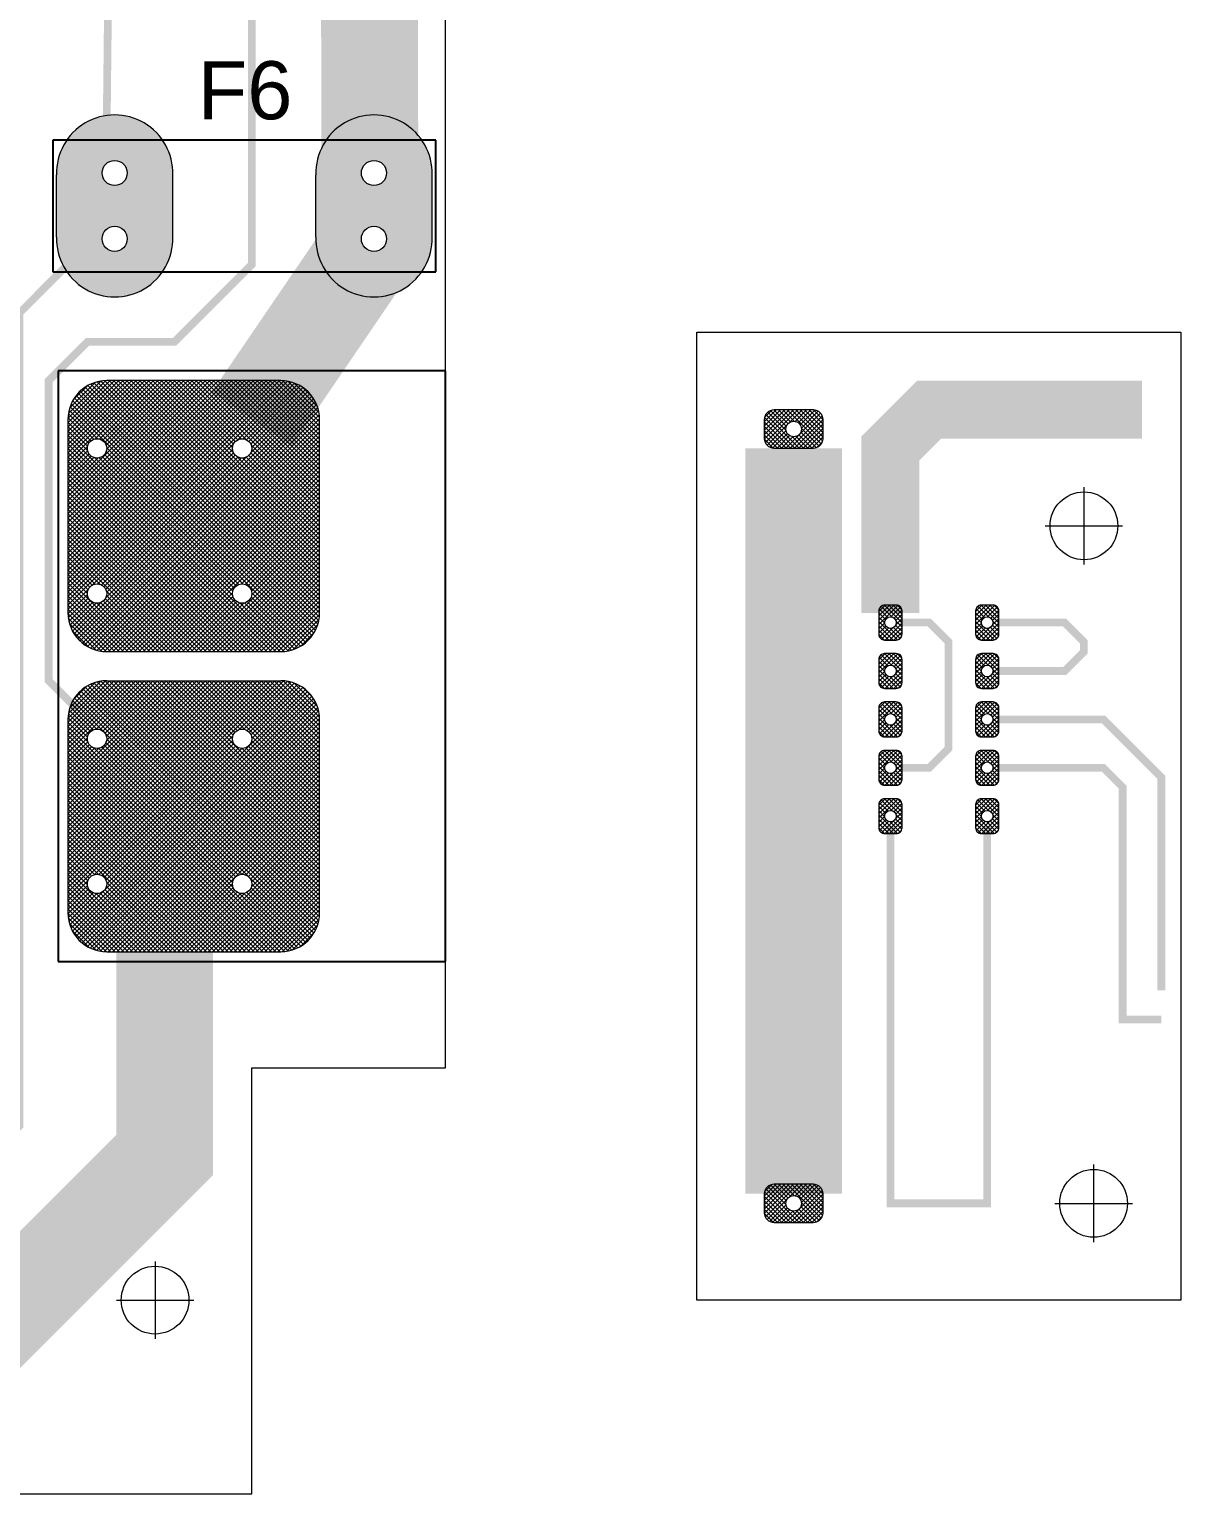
# Model space of a CAD drawing. Header units: millimetres. Extents: x -60 to 250, y -137 to 192.
# Drawn here: x 190.5 to 250, y 0 to 75.6 of the extents above; entities that cross this region are included whole.
import ezdxf

# ---------------------------------------------------------------- set-up
doc = ezdxf.new("R2010")
doc.units = ezdxf.units.MM
for name, color, linetype, lineweight in [('Board', 5, 'Continuous', 13), ('Copper', 1, 'Continuous', 5), ('Fill', 4, 'Continuous', 9)]:
    doc.layers.add(name, color=color, linetype=linetype, lineweight=lineweight)
doc.layers.add('Screen', color=2, linetype='Continuous')
doc.styles.get("Standard").update_dxf_attribs({"font": 'Arial.ttf'})

# ---------------------------------------------------------------- blocks, each defined once
blk = doc.blocks.new('FuseHolderAutomotive')
at = {"layer": 'Copper'}
h = blk.add_hatch(color=256, dxfattribs=at)
h.dxf.hatch_style = 1
h.paths.add_polyline_path([(56.51, 3.1), (53.29, 3.1, 1.030484), (53.29, -2.9), (56.51, -2.9, 1.030484)])
h.paths.add_polyline_path([(53.85, 0.1, -1), (52.55, 0.1, -1)], flags=16)
h.paths.add_polyline_path([(57.25, 0.1, -1), (55.95, 0.1, -1)], flags=16)
h.paths.add_polyline_path([(56.51, -10.3), (53.29, -10.3, 1.030484), (53.29, -16.3), (56.51, -16.3, 1.030484)])
h.paths.add_polyline_path([(57.25, -13.3, -1), (55.95, -13.3, -1)], flags=16)
h.paths.add_polyline_path([(53.85, -13.3, -1), (52.55, -13.3, -1)], flags=16)
for p, q in [((53.29, 3.1), (56.51, 3.1)), ((53.29, -2.9), (56.51, -2.9)), ((53.29, -10.3), (56.51, -10.3)), ((53.29, -16.3), (56.51, -16.3))]:
    blk.add_line(p, q, dxfattribs=at)
for centre in [(53.2, 0.1), (56.6, 0.1), (53.2, -13.3), (56.6, -13.3)]:
    blk.add_circle(centre, 0.65, dxfattribs=at)
for centre, start, end in [((53.2, 0.1), 88.27977, 271.72023), ((56.6, 0.1), 268.27977, 91.72023), ((53.2, -13.3), 88.27977, 271.72023), ((56.6, -13.3), 268.27977, 91.72023)]:
    blk.add_arc(centre, 3.001, start, end, dxfattribs=at)
at = {"layer": 'Screen'}
for p, q in [((58.3, 3.3), (51.5, 3.3)), ((51.5, 3.3), (51.5, -16.5)), ((58.3, -16.5), (58.3, 3.3)), ((51.5, -16.5), (58.3, -16.5))]:
    blk.add_line(p, q, dxfattribs=at)

msp = doc.modelspace()

# ---------------------------------------------------------------- hatches: boundary and pattern name
at = {"layer": 'Fill'}
h = msp.add_hatch(dxfattribs=at)
h.set_pattern_fill('ANSI37', color=256, scale=0.05)
h.paths.add_polyline_path([(194.5, 57.5, 0.414214), (192.5, 55.5), (192.5, 45.5, 0.414214), (194.5, 43.5), (203.5, 43.5, 0.414214), (205.5, 45.5), (205.5, 55.5, 0.414214), (203.5, 57.5)])
h.paths.add_polyline_path([(202, 54, -1), (201, 54, -1)], flags=16)
h.paths.add_polyline_path([(194.5, 54, -1), (193.5, 54, -1)], flags=16)
h.paths.add_polyline_path([(202, 46.5, -1), (201, 46.5, -1)], flags=16)
h.paths.add_polyline_path([(194.5, 46.5, -1), (193.5, 46.5, -1)], flags=16)
h = msp.add_hatch(dxfattribs=at)
h.set_pattern_fill('ANSI37', color=256, scale=0.05)
h.set_pattern_definition([(45, (50, -25), (-0.1122532, 0.1122532), []), (135, (50, -25), (-0.1122532, -0.1122532), [])])
h.paths.add_polyline_path([(231.5, 54.5), (231.5, 55.5, 0.414214), (231, 56), (229, 56, 0.414214), (228.5, 55.5), (228.5, 55), (229.6, 55, -1), (230.4, 55, -1), (229.6, 55), (228.5, 55), (228.5, 54.5, 0.414214), (229, 54), (231, 54, 0.414214)])
h = msp.add_hatch(dxfattribs=at)
h.set_pattern_fill('ANSI37', color=256, scale=0.05)
h.set_pattern_definition([(45, (78, 3), (-0.1122532, 0.1122532), []), (135, (78, 3), (-0.1122532, -0.1122532), [])])
h.paths.add_polyline_path([(235.6, 45.6, 0.414214), (235.3, 45.9), (234.7, 45.9, 0.414214), (234.4, 45.6), (234.4, 44.4, 0.414214), (234.7, 44.1), (235.3, 44.1, 0.414214), (235.6, 44.4)])
h.paths.add_polyline_path([(235.3, 45, -1), (234.7, 45, -1)], flags=16)
h = msp.add_hatch(dxfattribs=at)
h.set_pattern_fill('ANSI37', color=256, scale=0.05)
h.set_pattern_definition([(45, (83, 3), (-0.1122532, 0.1122532), []), (135, (83, 3), (-0.1122532, -0.1122532), [])])
h.paths.add_polyline_path([(240.6, 45.6, 0.414214), (240.3, 45.9), (239.7, 45.9, 0.414214), (239.4, 45.6), (239.4, 44.4, 0.414214), (239.7, 44.1), (240.3, 44.1, 0.414214), (240.6, 44.4)])
h.paths.add_polyline_path([(240.3, 45, -1), (239.7, 45, -1)], flags=16)
h = msp.add_hatch(dxfattribs=at)
h.set_pattern_fill('ANSI37', color=256, scale=0.05)
h.set_pattern_definition([(45, (78, 0.5), (-0.1122532, 0.1122532), []), (135, (78, 0.5), (-0.1122532, -0.1122532), [])])
h.paths.add_polyline_path([(235.6, 43.1, 0.414214), (235.3, 43.4), (234.7, 43.4, 0.414214), (234.4, 43.1), (234.4, 41.9, 0.414214), (234.7, 41.6), (235.3, 41.6, 0.414214), (235.6, 41.9)])
h.paths.add_polyline_path([(235.3, 42.5, -1), (234.7, 42.5, -1)], flags=16)
h = msp.add_hatch(dxfattribs=at)
h.set_pattern_fill('ANSI37', color=256, scale=0.05)
h.set_pattern_definition([(45, (83, 0.5), (-0.1122532, 0.1122532), []), (135, (83, 0.5), (-0.1122532, -0.1122532), [])])
h.paths.add_polyline_path([(240.6, 43.1, 0.414214), (240.3, 43.4), (239.7, 43.4, 0.414214), (239.4, 43.1), (239.4, 41.9, 0.414214), (239.7, 41.6), (240.3, 41.6, 0.414214), (240.6, 41.9)])
h.paths.add_polyline_path([(240.3, 42.5, -1), (239.7, 42.5, -1)], flags=16)
h = msp.add_hatch(dxfattribs=at)
h.set_pattern_fill('ANSI37', color=256, scale=0.05)
h.paths.add_polyline_path([(192.5, 30, 0.414214), (194.5, 28), (203.5, 28, 0.414214), (205.5, 30), (205.5, 40, 0.414214), (203.5, 42), (194.5, 42, 0.414214), (192.5, 40)])
h.paths.add_polyline_path([(193.5, 39, -1), (194.5, 39, -1)], flags=16)
h.paths.add_polyline_path([(194.5, 31.5, -1), (193.5, 31.5, -1)], flags=16)
h.paths.add_polyline_path([(201, 39, -1), (202, 39, -1)], flags=16)
h.paths.add_polyline_path([(202, 31.5, -1), (201, 31.5, -1)], flags=16)
h = msp.add_hatch(dxfattribs=at)
h.set_pattern_fill('ANSI37', color=256, scale=0.05)
h.set_pattern_definition([(45, (78, -2), (-0.1122532, 0.1122532), []), (135, (78, -2), (-0.1122532, -0.1122532), [])])
h.paths.add_polyline_path([(235.6, 40.6, 0.414214), (235.3, 40.9), (234.7, 40.9, 0.414214), (234.4, 40.6), (234.4, 39.4, 0.414214), (234.7, 39.1), (235.3, 39.1, 0.414214), (235.6, 39.4)])
h.paths.add_polyline_path([(235.3, 40, -1), (234.7, 40, -1)], flags=16)
h = msp.add_hatch(dxfattribs=at)
h.set_pattern_fill('ANSI37', color=256, scale=0.05)
h.set_pattern_definition([(45, (83, -2), (-0.1122532, 0.1122532), []), (135, (83, -2), (-0.1122532, -0.1122532), [])])
h.paths.add_polyline_path([(240.6, 40.6, 0.414214), (240.3, 40.9), (239.7, 40.9, 0.414214), (239.4, 40.6), (239.4, 39.4, 0.414214), (239.7, 39.1), (240.3, 39.1, 0.414214), (240.6, 39.4)])
h.paths.add_polyline_path([(240.3, 40, -1), (239.7, 40, -1)], flags=16)
h = msp.add_hatch(dxfattribs=at)
h.set_pattern_fill('ANSI37', color=256, scale=0.05)
h.set_pattern_definition([(45, (78, -4.5), (-0.1122532, 0.1122532), []), (135, (78, -4.5), (-0.1122532, -0.1122532), [])])
h.paths.add_polyline_path([(235.6, 38.1, 0.414214), (235.3, 38.4), (234.7, 38.4, 0.414214), (234.4, 38.1), (234.4, 36.9, 0.414214), (234.7, 36.6), (235.3, 36.6, 0.414214), (235.6, 36.9)])
h.paths.add_polyline_path([(235.3, 37.5, -1), (234.7, 37.5, -1)], flags=16)
h = msp.add_hatch(dxfattribs=at)
h.set_pattern_fill('ANSI37', color=256, scale=0.05)
h.set_pattern_definition([(45, (83, -4.5), (-0.1122532, 0.1122532), []), (135, (83, -4.5), (-0.1122532, -0.1122532), [])])
h.paths.add_polyline_path([(240.6, 38.1, 0.414214), (240.3, 38.4), (239.7, 38.4, 0.414214), (239.4, 38.1), (239.4, 36.9, 0.414214), (239.7, 36.6), (240.3, 36.6, 0.414214), (240.6, 36.9)])
h.paths.add_polyline_path([(240.3, 37.5, -1), (239.7, 37.5, -1)], flags=16)
h = msp.add_hatch(dxfattribs=at)
h.set_pattern_fill('ANSI37', color=256, scale=0.05)
h.set_pattern_definition([(45, (78, -7), (-0.1122532, 0.1122532), []), (135, (78, -7), (-0.1122532, -0.1122532), [])])
h.paths.add_polyline_path([(235.6, 35.6, 0.414214), (235.3, 35.9), (234.7, 35.9, 0.414214), (234.4, 35.6), (234.4, 34.4, 0.414214), (234.7, 34.1), (235.3, 34.1, 0.414214), (235.6, 34.4)])
h.paths.add_polyline_path([(235.3, 35, -1), (234.7, 35, -1)], flags=16)
h = msp.add_hatch(dxfattribs=at)
h.set_pattern_fill('ANSI37', color=256, scale=0.05)
h.set_pattern_definition([(45, (83, -7), (-0.1122532, 0.1122532), []), (135, (83, -7), (-0.1122532, -0.1122532), [])])
h.paths.add_polyline_path([(240.6, 35.6, 0.414214), (240.3, 35.9), (239.7, 35.9, 0.414214), (239.4, 35.6), (239.4, 34.4, 0.414214), (239.7, 34.1), (240.3, 34.1, 0.414214), (240.6, 34.4)])
h.paths.add_polyline_path([(240.3, 35, -1), (239.7, 35, -1)], flags=16)
h = msp.add_hatch(dxfattribs=at)
h.set_pattern_fill('ANSI37', color=256, scale=0.05)
h.set_pattern_definition([(45, (50, -65), (-0.1122532, 0.1122532), []), (135, (50, -65), (-0.1122532, -0.1122532), [])])
h.paths.add_polyline_path([(231.5, 14.5), (231.5, 15.5, 0.414214), (231, 16), (229, 16, 0.414214), (228.5, 15.5), (228.5, 15), (229.6, 15, -1), (230.4, 15, -1), (229.6, 15), (228.5, 15), (228.5, 14.5, 0.414214), (229, 14), (231, 14, 0.414214)])

# ---------------------------------------------------------------- linework, layer by layer
at = {"layer": 'Board'}
for p, q in [((212, 22), (212, 114)), ((245, 52), (245, 48)), ((243, 50), (247, 50)), ((202, 0), (202, 22)), ((202, 22), (212, 22)), ((245.5, 17), (245.5, 13)), ((243.5, 15), (247.5, 15)), ((197, 12), (197, 8)), ((195, 10), (199, 10)), ((114, 0), (202, 0))]:
    msp.add_line(p, q, dxfattribs=at)
msp.add_lwpolyline([(225, 60), (250, 60), (250, 10), (225, 10)], close=True, dxfattribs=at)
for centre in [(245, 50), (245.5, 15), (197, 10)]:
    msp.add_circle(centre, 1.75, dxfattribs=at)
at = {"layer": 'Copper'}
for p, q in [((203.5, 57.5), (194.5, 57.5)), ((192.5, 55.5), (192.5, 45.5)), ((205.5, 45.5), (205.5, 55.5)), ((194.5, 43.5), (203.5, 43.5)), ((194.5, 42), (203.5, 42)), ((192.5, 40), (192.5, 30)), ((205.5, 30), (205.5, 40)), ((194.5, 28), (203.5, 28))]:
    msp.add_line(p, q, dxfattribs=at)
at = {"layer": 'Copper', "lineweight": 211}
for points, const_width in [([(95, 129.5), (97, 129.5), (101.5, 125), (111, 125), (118.5, 132.5), (185.5, 132.5), (190.5, 127.5), (190.5, 117.5), (198, 110), (203, 110), (208, 104.5), (208.1, 69.3)], 5), ([(194.5, 70.601), (194.7, 89), (196, 90.5), (200.5, 90.5), (202, 89), (202, 85.5)], 0.4), ([(200.5, 80), (201, 80), (202, 79), (202, 63.5), (198, 59.5), (193.5, 59.5), (191.5, 57.5), (191.5, 42), (193, 40.5)], 0.4), ([(207.45, 63.5), (202, 55.5)], 5), ([(171, 11), (182, 11), (190, 19), (190, 61), (193, 64)], 0.4), ([(92.5, 13), (108.5, 13), (117.5, 3.5), (183.5, 3.5), (197.5, 17.5), (197.5, 28)], 5)]:
    msp.add_lwpolyline(points, dxfattribs=dict(at, const_width=const_width))
at = {"layer": 'Copper', "lineweight": 0}
for points, const_width in [([(235, 45.5), (235, 54), (237, 56), (248, 56)], 3), ([(230, 15.5), (230, 54)], 5), ([(235.5, 37.5), (237, 37.5), (238, 38.5), (238, 44), (237, 45), (235.5, 45)], 0.4), ([(240.5, 45), (244, 45), (245, 44), (245, 43.5), (244, 42.5), (240.5, 42.5)], 0.4), ([(240.5, 40), (246, 40), (249, 37), (249, 26)], 0.4), ([(240.5, 37.5), (246, 37.5), (247, 36.5), (247, 24.5), (249, 24.5)], 0.4), ([(235, 34.5), (235, 15), (240, 15), (240, 34.5)], 0.4)]:
    msp.add_lwpolyline(points, dxfattribs=dict(at, const_width=const_width))
at = {"layer": 'Copper'}
for points in [[(229, 56), (231, 56, -0.414214), (231.5, 55.5), (231.5, 54.5, -0.414214), (231, 54), (229, 54, -0.414214), (228.5, 54.5), (228.5, 55.5, -0.414214)], [(234.7, 44.1), (235.3, 44.1, 0.414214), (235.6, 44.4), (235.6, 45.6, 0.414214), (235.3, 45.9), (234.7, 45.9, 0.414214), (234.4, 45.6), (234.4, 44.4, 0.414214)], [(239.7, 44.1), (240.3, 44.1, 0.414214), (240.6, 44.4), (240.6, 45.6, 0.414214), (240.3, 45.9), (239.7, 45.9, 0.414214), (239.4, 45.6), (239.4, 44.4, 0.414214)], [(234.7, 41.6), (235.3, 41.6, 0.414214), (235.6, 41.9), (235.6, 43.1, 0.414214), (235.3, 43.4), (234.7, 43.4, 0.414214), (234.4, 43.1), (234.4, 41.9, 0.414214)], [(239.7, 41.6), (240.3, 41.6, 0.414214), (240.6, 41.9), (240.6, 43.1, 0.414214), (240.3, 43.4), (239.7, 43.4, 0.414214), (239.4, 43.1), (239.4, 41.9, 0.414214)], [(234.7, 39.1), (235.3, 39.1, 0.414214), (235.6, 39.4), (235.6, 40.6, 0.414214), (235.3, 40.9), (234.7, 40.9, 0.414214), (234.4, 40.6), (234.4, 39.4, 0.414214)], [(239.7, 39.1), (240.3, 39.1, 0.414214), (240.6, 39.4), (240.6, 40.6, 0.414214), (240.3, 40.9), (239.7, 40.9, 0.414214), (239.4, 40.6), (239.4, 39.4, 0.414214)], [(234.7, 36.6), (235.3, 36.6, 0.414214), (235.6, 36.9), (235.6, 38.1, 0.414214), (235.3, 38.4), (234.7, 38.4, 0.414214), (234.4, 38.1), (234.4, 36.9, 0.414214)], [(239.7, 36.6), (240.3, 36.6, 0.414214), (240.6, 36.9), (240.6, 38.1, 0.414214), (240.3, 38.4), (239.7, 38.4, 0.414214), (239.4, 38.1), (239.4, 36.9, 0.414214)], [(234.7, 34.1), (235.3, 34.1, 0.414214), (235.6, 34.4), (235.6, 35.6, 0.414214), (235.3, 35.9), (234.7, 35.9, 0.414214), (234.4, 35.6), (234.4, 34.4, 0.414214)], [(239.7, 34.1), (240.3, 34.1, 0.414214), (240.6, 34.4), (240.6, 35.6, 0.414214), (240.3, 35.9), (239.7, 35.9, 0.414214), (239.4, 35.6), (239.4, 34.4, 0.414214)], [(229, 16), (231, 16, -0.414214), (231.5, 15.5), (231.5, 14.5, -0.414214), (231, 14), (229, 14, -0.414214), (228.5, 14.5), (228.5, 15.5, -0.414214)]]:
    msp.add_lwpolyline(points, format="xyb", close=True, dxfattribs=at)
for centre, radius in [((230, 55), 0.4), ((194, 54), 0.5), ((201.5, 54), 0.5), ((194, 46.5), 0.5), ((201.5, 46.5), 0.5), ((235, 45), 0.3), ((240, 45), 0.3), ((235, 42.5), 0.3), ((240, 42.5), 0.3), ((235, 40), 0.3), ((240, 40), 0.3), ((194, 39), 0.5), ((201.5, 39), 0.5), ((235, 37.5), 0.3), ((240, 37.5), 0.3), ((235, 35), 0.3), ((240, 35), 0.3), ((194, 31.5), 0.5), ((201.5, 31.5), 0.5), ((230, 15), 0.4)]:
    msp.add_circle(centre, radius, dxfattribs=at)
for centre, start, end in [((194.5, 55.5), 90, 180), ((203.5, 55.5), 0, 90), ((194.5, 45.5), 180, 270), ((203.5, 45.5), 270, 0), ((194.5, 40), 90, 180), ((203.5, 40), 0, 90), ((194.5, 30), 180, 270), ((203.5, 30), 270, 0)]:
    msp.add_arc(centre, 2, start, end, dxfattribs=at)
at = {"layer": 'Screen'}
for p, q in [((192, 58), (192, 27.5)), ((212, 58), (192, 58)), ((212, 27.5), (212, 58)), ((192, 27.5), (212, 27.5))]:
    msp.add_line(p, q, dxfattribs=at)

# ---------------------------------------------------------------- block references
at = {"layer": 'Copper', "rotation": 90}
msp.add_blockref('FuseHolderAutomotive', (195.012, 11.626), dxfattribs=at)

# ---------------------------------------------------------------- texts
at = {"layer": 'Screen'}
msp.add_text('F6', height=3, dxfattribs=at).set_placement((199.207, 71))

doc.saveas('drawing.dxf')
